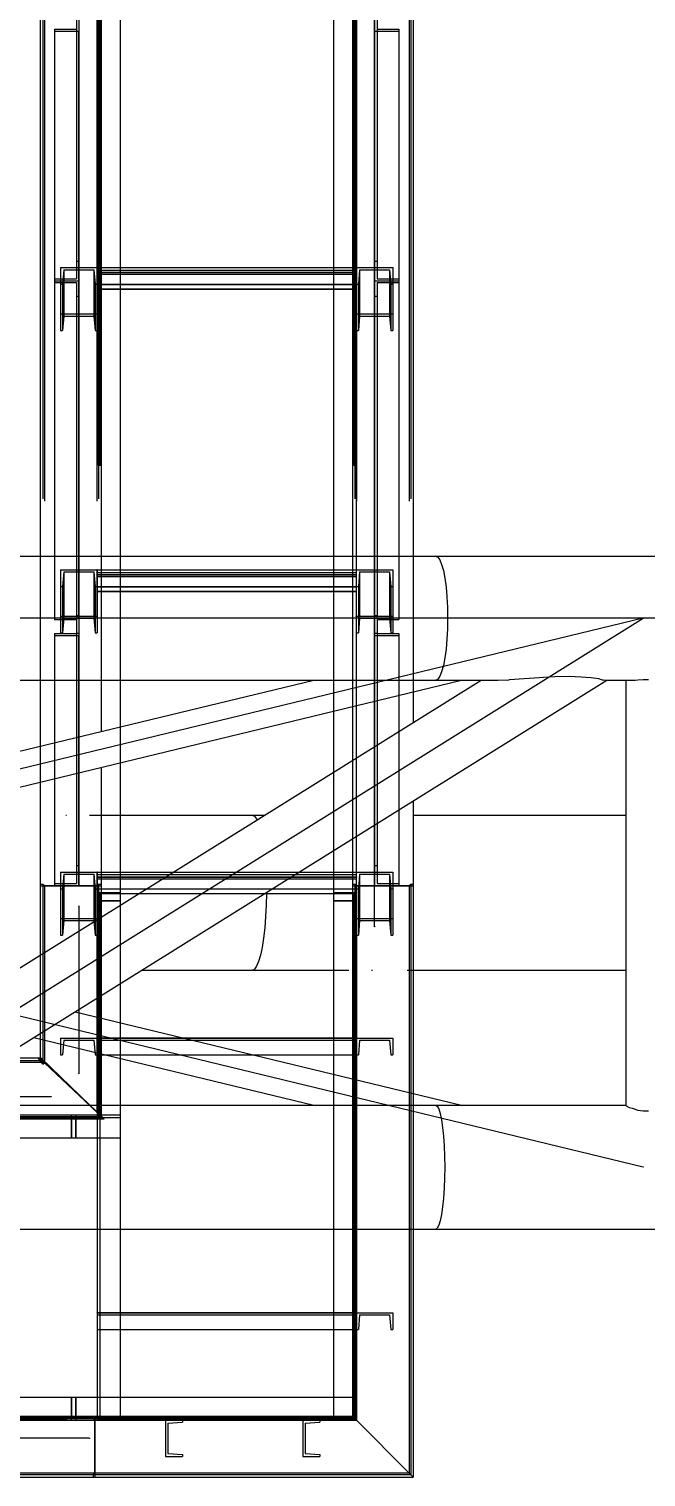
# Model space of a CAD drawing. Header units: millimetres. Extents: x 150209.93 to 150215.05, y 136675.65 to 136679.93.
# Drawn here: x 150214.1541 to 150214.1946, y 136676.4444 to 136676.5394 of the extents above; entities that cross this region are included whole.
import ezdxf

# ---------------------------------------------------------------- set-up
doc = ezdxf.new("R2010")
doc.units = ezdxf.units.MM
doc.header["$LTSCALE"] = 0.25
for name, pattern in [('CENTER', [50.8, 31.75, -6.35, 6.35, -6.35]), ('XKITLINE00', [0]), ('XKITLINE02', [4, 2, -2]), ('XKITLINE03', [6, 3, -1, 1, -1])]:
    doc.linetypes.add(name, pattern=pattern)

# ---------------------------------------------------------------- blocks, each defined once
blk = doc.blocks.new('çatıı')
at = {"color": 116, "linetype": 'XKITLINE02', "true_color": 0x136734}
for p, q in [((26150.38, 5900.27), (26150.38, 4257.56)), ((26151.23, 5900.09), (26151.23, 4257.75)), ((26234.53, 5900.09), (26234.53, 4257.75)), ((26235.38, 5900.27), (26235.38, 4257.56)), ((26132.53, 5889.26), (26132.53, 4263.02)), ((26133.06, 5888.53), (26133.07, 4262.57)), ((26150.3, 5888.53), (26150.3, 4262.57)), ((26150.83, 5889.26), (26150.83, 4263.02)), ((26151.68, 5889.26), (26151.68, 4301.37)), ((26234.91, 5889.26), (26234.91, 4263.02)), ((26235.44, 5888.53), (26235.45, 4262.57)), ((26252.68, 5888.53), (26252.68, 4262.57)), ((26253.21, 5889.26), (26253.21, 4263.02)), ((26254.06, 5889.26), (26254.06, 4290.38)), ((26157.88, 5857.04), (26157.88, 4260.27)), ((26227.88, 5840.34), (26227.88, 4260.16)), ((26143.58, 4549.23), (26143.58, 4461.46)), ((26144.38, 4549.23), (26144.38, 4460.81)), ((26241.36, 4549.23), (26241.36, 4542.71)), ((26241.36, 4549.23), (26241.36, 4460.81)), ((26242.16, 4549.23), (26242.16, 4543.36)), ((26242.16, 4549.23), (26242.16, 4461.46)), ((26136.38, 4543.36), (26136.38, 4460.81)), ((26136.38, 4543.36), (26143.58, 4543.36)), ((26242.16, 4543.36), (26249.36, 4543.36)), ((26249.36, 4543.36), (26249.36, 4542.71)), ((26249.36, 4543.36), (26249.36, 4460.81)), ((26136.38, 4542.71), (26144.38, 4542.71)), ((26241.36, 4542.71), (26249.36, 4542.71)), ((26143.58, 4467.32), (26144.38, 4467.32)), ((26143.58, 4467.32), (26143.58, 4461.46)), ((26144.38, 4467.32), (26144.38, 4460.81)), ((26241.36, 4467.32), (26242.16, 4467.32)), ((26138.38, 4465.16), (26138.38, 4449.97)), ((26138.38, 4465.16), (26138.38, 4459.71)), ((26138.38, 4465.16), (26150.38, 4465.16)), ((26139.44, 4464.47), (26139.06, 4459.71)), ((26139.44, 4464.47), (26139.44, 4449.27)), ((26139.44, 4464.47), (26149.32, 4464.47)), ((26149.32, 4464.47), (26149.32, 4449.27)), ((26149.32, 4464.47), (26149.7, 4459.71)), ((26150.38, 4465.16), (26157.88, 4465.16)), ((26150.38, 4465.16), (26150.38, 4458.08)), ((26150.38, 4465.16), (26150.38, 4449.97)), ((26150.38, 4465.16), (26150.38, 4459.71)), ((26150.38, 4464.32), (26235.36, 4464.32)), ((26150.38, 4463.53), (26157.88, 4463.53)), ((26150.38, 4462.98), (26235.36, 4462.98)), ((26227.88, 4465.16), (26235.36, 4465.16)), ((26227.88, 4463.53), (26235.36, 4463.53)), ((26235.36, 4465.16), (26235.36, 4458.08)), ((26235.36, 4465.16), (26235.36, 4459.71)), ((26235.36, 4465.16), (26247.36, 4465.16)), ((26235.36, 4465.16), (26235.36, 4444.52)), ((26236.42, 4464.47), (26236.04, 4459.71)), ((26236.42, 4464.47), (26246.3, 4464.47)), ((26236.42, 4464.47), (26236.42, 4449.27)), ((26246.3, 4464.47), (26246.68, 4459.71)), ((26246.3, 4464.47), (26246.3, 4449.27)), ((26247.36, 4465.16), (26247.36, 4459.71)), ((26247.36, 4465.16), (26247.36, 4444.52)), ((26136.38, 4461.46), (26143.58, 4461.46)), ((26136.38, 4461.46), (26136.38, 4460.81)), ((26136.38, 4460.81), (26144.38, 4460.81)), ((26136.38, 4460.81), (26136.38, 4349.82)), ((26136.38, 4460.81), (26144.38, 4460.81)), ((26136.38, 4460.31), (26143.58, 4460.31)), ((26138.38, 4459.71), (26138.38, 4444.52)), ((26138.38, 4459.71), (26139.06, 4459.71)), ((26139.06, 4459.71), (26139.06, 4444.52)), ((26143.58, 4460.31), (26143.58, 4345.31)), ((26144.38, 4460.81), (26144.38, 4345.31)), ((26149.7, 4459.71), (26149.7, 4444.52)), ((26149.7, 4459.71), (26150.38, 4459.71)), ((26150.38, 4459.71), (26235.36, 4459.71)), ((26150.38, 4459.71), (26150.38, 4444.52)), ((26150.38, 4459.62), (26235.36, 4459.62)), ((26150.38, 4458.17), (26235.36, 4458.17)), ((26150.38, 4458.08), (26157.88, 4458.08)), ((26227.88, 4458.08), (26235.36, 4458.08)), ((26235.36, 4459.71), (26236.04, 4459.71)), ((26236.04, 4459.71), (26236.04, 4444.52)), ((26241.36, 4460.81), (26241.36, 4455.8)), ((26241.36, 4460.81), (26249.36, 4460.81)), ((26241.36, 4460.81), (26241.36, 4345.32)), ((26241.36, 4460.81), (26249.36, 4460.81)), ((26242.16, 4461.46), (26249.36, 4461.46)), ((26242.16, 4460.31), (26242.16, 4455.8)), ((26242.16, 4460.31), (26249.36, 4460.31)), ((26242.16, 4460.31), (26242.16, 4345.32)), ((26246.68, 4459.71), (26247.36, 4459.71)), ((26246.68, 4459.71), (26246.68, 4444.52)), ((26249.36, 4460.81), (26249.36, 4460.31)), ((26249.36, 4460.81), (26249.36, 4349.82)), ((26143.58, 4455.8), (26144.38, 4455.8)), ((26241.36, 4455.8), (26242.16, 4455.8)), ((26138.38, 4449.97), (26138.38, 4444.52)), ((26138.38, 4449.97), (26150.38, 4449.97)), ((26139.44, 4449.27), (26139.06, 4444.52)), ((26139.44, 4449.27), (26149.32, 4449.27)), ((26149.32, 4449.27), (26149.7, 4444.52)), ((26150.38, 4449.97), (26150.38, 4444.52)), ((26235.36, 4449.97), (26247.36, 4449.97)), ((26236.42, 4449.27), (26236.04, 4444.52)), ((26236.42, 4449.27), (26246.3, 4449.27)), ((26246.3, 4449.27), (26246.68, 4444.52)), ((26138.38, 4444.52), (26139.06, 4444.52)), ((26149.7, 4444.52), (26150.38, 4444.52)), ((26235.36, 4444.52), (26236.04, 4444.52)), ((26246.68, 4444.52), (26247.36, 4444.52)), ((26131.68, 4370.57), (26131.68, 4329.97)), ((26151.68, 4370.57), (26151.68, 4329.97)), ((26157.88, 4370.57), (26157.88, 4329.97)), ((26227.88, 4370.57), (26227.88, 4319.82)), ((26234.06, 4370.57), (26234.06, 4321.32)), ((26254.06, 4370.57), (26254.06, 4326.16)), ((26138.38, 4366.08), (26138.38, 4350.89)), ((26138.38, 4366.08), (26138.38, 4360.63)), ((26138.38, 4366.08), (26150.38, 4366.08)), ((26139.44, 4365.39), (26139.06, 4360.63)), ((26139.44, 4365.39), (26139.44, 4350.2)), ((26139.44, 4365.39), (26149.32, 4365.39)), ((26149.32, 4365.39), (26149.32, 4350.2)), ((26149.32, 4365.39), (26149.7, 4360.63)), ((26150.38, 4366.08), (26150.38, 4350.89)), ((26150.38, 4366.08), (26150.38, 4360.63)), ((26150.38, 4366.08), (26235.36, 4366.08)), ((26150.38, 4366.08), (26150.38, 4359.01)), ((26150.38, 4365.24), (26235.36, 4365.24)), ((26150.38, 4364.45), (26235.36, 4364.45)), ((26150.38, 4363.91), (26235.36, 4363.91)), ((26235.36, 4366.08), (26235.36, 4360.63)), ((26235.36, 4366.08), (26247.36, 4366.08)), ((26235.36, 4366.08), (26235.36, 4345.44)), ((26235.36, 4366.08), (26235.36, 4359.01)), ((26236.42, 4365.39), (26236.04, 4360.63)), ((26236.42, 4365.39), (26246.3, 4365.39)), ((26236.42, 4365.39), (26236.42, 4350.2)), ((26246.3, 4365.39), (26246.68, 4360.63)), ((26246.3, 4365.39), (26246.3, 4350.2)), ((26247.36, 4366.08), (26247.36, 4360.63)), ((26247.36, 4366.08), (26247.36, 4345.44)), ((26138.38, 4360.63), (26138.38, 4345.44)), ((26138.38, 4360.63), (26139.06, 4360.63)), ((26139.06, 4360.63), (26139.06, 4345.44)), ((26149.7, 4360.63), (26149.7, 4345.44)), ((26149.7, 4360.63), (26150.38, 4360.63)), ((26150.38, 4360.63), (26150.38, 4345.44)), ((26150.38, 4360.63), (26235.36, 4360.63)), ((26150.38, 4360.54), (26235.36, 4360.54)), ((26150.38, 4359.1), (26235.36, 4359.1)), ((26150.38, 4359.01), (26235.36, 4359.01)), ((26235.36, 4360.63), (26236.04, 4360.63)), ((26236.04, 4360.63), (26236.04, 4345.44)), ((26246.68, 4360.63), (26247.36, 4360.63)), ((26246.68, 4360.63), (26246.68, 4345.44)), ((26136.38, 4350.32), (26144.38, 4350.32)), ((26136.38, 4349.82), (26143.58, 4349.82)), ((26138.38, 4350.89), (26138.38, 4345.44)), ((26138.38, 4350.89), (26150.38, 4350.89)), ((26139.44, 4350.2), (26139.06, 4345.44)), ((26139.44, 4350.2), (26149.32, 4350.2)), ((26143.58, 4351.08), (26143.58, 4263.31)), ((26143.58, 4351.08), (26144.38, 4351.08)), ((26144.38, 4351.08), (26144.38, 4262.65)), ((26149.32, 4350.2), (26149.7, 4345.44)), ((26150.38, 4350.89), (26150.38, 4345.44)), ((26235.36, 4350.89), (26247.36, 4350.89)), ((26236.42, 4350.2), (26236.04, 4345.44)), ((26236.42, 4350.2), (26246.3, 4350.2)), ((26241.36, 4351.08), (26241.36, 4344.56)), ((26241.36, 4351.08), (26242.16, 4351.08)), ((26241.36, 4351.08), (26241.36, 4262.65)), ((26241.36, 4350.32), (26249.36, 4350.32)), ((26242.16, 4351.08), (26242.16, 4345.21)), ((26242.16, 4351.08), (26242.16, 4263.31)), ((26242.16, 4349.82), (26249.36, 4349.82)), ((26246.3, 4350.2), (26246.68, 4345.44)), ((26136.38, 4345.21), (26136.38, 4262.65)), ((26136.38, 4345.21), (26136.38, 4263.31)), ((26136.38, 4345.21), (26143.58, 4345.21)), ((26136.38, 4344.56), (26144.38, 4344.56)), ((26138.38, 4345.44), (26139.06, 4345.44)), ((26143.58, 4345.31), (26144.38, 4345.31)), ((26149.7, 4345.44), (26150.38, 4345.44)), ((26235.36, 4345.44), (26236.04, 4345.44)), ((26241.36, 4345.32), (26242.16, 4345.32)), ((26241.36, 4344.56), (26249.36, 4344.56)), ((26242.16, 4345.21), (26249.36, 4345.21)), ((26246.68, 4345.44), (26247.36, 4345.44)), ((26249.36, 4345.21), (26249.36, 4343.33)), ((26249.36, 4345.21), (26249.36, 4262.65)), ((26157.88, 4314.59), (26157.88, 4302.87)), ((26131.68, 4308.25), (26131.68, 4263.02)), ((26234.06, 4303.63), (26234.06, 4263.02)), ((26227.88, 4299.78), (26227.88, 4274.05)), ((26143.58, 4269.17), (26144.38, 4269.17)), ((26143.58, 4269.17), (26143.58, 4263.31)), ((26241.36, 4269.17), (26242.16, 4269.17)), ((26136.38, 4263.31), (26143.58, 4263.31)), ((26138.38, 4267.01), (26138.38, 4246.37)), ((26138.38, 4267.01), (26138.38, 4251.81)), ((26138.38, 4267.01), (26150.38, 4267.01)), ((26139.44, 4266.31), (26139.06, 4261.56)), ((26139.44, 4266.31), (26139.44, 4251.12)), ((26139.44, 4266.31), (26149.32, 4266.31)), ((26149.32, 4266.31), (26149.32, 4251.12)), ((26149.32, 4266.31), (26149.7, 4261.56)), ((26150.38, 4267.01), (26216.58, 4267.01)), ((26150.38, 4267.01), (26150.38, 4259.93)), ((26150.38, 4267.01), (26150.38, 4251.81)), ((26150.38, 4267.01), (26150.38, 4261.56)), ((26150.38, 4266.17), (26235.36, 4266.17)), ((26150.38, 4265.38), (26157.88, 4265.38)), ((26150.38, 4264.83), (26235.36, 4264.83)), ((26172.73, 4265.38), (26213.97, 4265.38)), ((26227.88, 4267.01), (26235.36, 4267.01)), ((26227.88, 4265.38), (26235.36, 4265.38)), ((26235.36, 4267.01), (26235.36, 4259.93)), ((26235.36, 4267.01), (26235.36, 4261.56)), ((26235.36, 4267.01), (26247.36, 4267.01)), ((26236.42, 4266.31), (26236.04, 4261.56)), ((26236.42, 4266.31), (26246.3, 4266.31)), ((26236.42, 4266.31), (26236.42, 4251.12)), ((26242.16, 4263.31), (26249.36, 4263.31)), ((26246.3, 4266.31), (26246.68, 4261.56)), ((26246.3, 4266.31), (26246.3, 4251.12)), ((26247.36, 4267.01), (26247.36, 4261.56)), ((26131.68, 4263.02), (26132.53, 4263.02)), ((26131.68, 4263.02), (26132.53, 4263.02)), ((26131.68, 4263.02), (26131.68, 4262.51)), ((26132.53, 4263.02), (26133.07, 4262.57)), ((26132.53, 4263.02), (26133.07, 4262.57)), ((26132.53, 4263.02), (26132.53, 4204.07)), ((26133.07, 4262.57), (26150.3, 4262.57)), ((26133.07, 4262.57), (26150.3, 4262.57)), ((26133.07, 4262.57), (26133.07, 4204.52)), ((26136.38, 4262.65), (26144.38, 4262.65)), ((26138.38, 4261.56), (26139.06, 4261.56)), ((26139.06, 4261.56), (26139.06, 4246.37)), ((26149.7, 4261.56), (26149.7, 4246.37)), ((26149.7, 4261.56), (26150.38, 4261.56)), ((26150.3, 4262.57), (26150.83, 4263.02)), ((26150.3, 4262.57), (26150.83, 4263.02)), ((26150.3, 4262.57), (26150.3, 4188.28)), ((26150.38, 4261.56), (26235.36, 4261.56)), ((26150.38, 4261.56), (26150.38, 4246.37)), ((26150.38, 4261.47), (26235.36, 4261.47)), ((26150.38, 4260.27), (26157.88, 4260.27)), ((26150.38, 4260.27), (26157.88, 4260.27)), ((26150.38, 4260.27), (26150.38, 4149.97)), ((26150.38, 4260.02), (26235.36, 4260.02)), ((26150.38, 4259.93), (26157.88, 4259.93)), ((26150.83, 4263.02), (26151.68, 4263.02)), ((26150.83, 4263.02), (26151.68, 4263.02)), ((26150.83, 4263.02), (26150.83, 4186.83)), ((26151.23, 4260.27), (26157.88, 4260.27)), ((26151.23, 4260.27), (26157.88, 4260.27)), ((26151.23, 4260.27), (26151.23, 4087.37)), ((26151.23, 4260.09), (26157.88, 4260.16)), ((26151.68, 4263.02), (26151.68, 4262.51)), ((26157.88, 4260.27), (26157.88, 4257.56)), ((26164, 4259.93), (26205.24, 4259.93)), ((26227.86, 4259.93), (26235.36, 4259.93)), ((26227.88, 4260.27), (26235.38, 4260.27)), ((26227.88, 4260.27), (26227.88, 4257.56)), ((26227.88, 4260.16), (26234.53, 4260.09)), ((26234.06, 4263.02), (26234.91, 4263.02)), ((26234.06, 4263.02), (26234.91, 4263.02)), ((26234.06, 4263.02), (26234.06, 4262.51)), ((26234.06, 4260.27), (26235.36, 4260.27)), ((26234.51, 4260.27), (26234.51, 4087.37)), ((26234.91, 4263.02), (26235.45, 4262.57)), ((26234.91, 4263.02), (26235.45, 4262.57)), ((26234.91, 4263.02), (26234.91, 4087.82)), ((26235.36, 4262.67), (26235.36, 4251.81)), ((26235.36, 4261.56), (26236.04, 4261.56)), ((26235.36, 4261.56), (26235.36, 4246.37)), ((26235.36, 4260.27), (26235.36, 4087.37)), ((26235.45, 4262.57), (26252.68, 4262.57)), ((26235.45, 4262.57), (26252.68, 4262.57)), ((26235.45, 4262.57), (26235.45, 4087.29)), ((26236.04, 4261.56), (26236.04, 4246.37)), ((26241.36, 4262.65), (26249.36, 4262.65)), ((26246.68, 4261.56), (26247.36, 4261.56)), ((26246.68, 4261.56), (26246.68, 4246.37)), ((26247.36, 4262.57), (26247.36, 4251.81)), ((26247.36, 4261.56), (26247.36, 4246.37)), ((26252.68, 4262.57), (26253.21, 4263.02)), ((26252.68, 4262.57), (26253.21, 4263.02)), ((26252.68, 4262.57), (26252.68, 4070.06)), ((26253.21, 4263.02), (26254.06, 4263.02)), ((26253.21, 4263.02), (26254.06, 4263.02)), ((26253.21, 4263.02), (26253.21, 4069.52)), ((26254.06, 4263.02), (26254.06, 4262.51)), ((26150.38, 4257.56), (26157.88, 4257.56)), ((26151.23, 4257.75), (26157.88, 4257.68)), ((26157.88, 4257.68), (26157.88, 4257.56)), ((26157.88, 4256.11), (26157.88, 4230.39)), ((26227.88, 4257.68), (26234.53, 4257.75)), ((26227.88, 4257.56), (26235.38, 4257.56)), ((26138.38, 4251.81), (26138.38, 4246.37)), ((26138.38, 4251.81), (26150.38, 4251.81)), ((26139.44, 4251.12), (26139.06, 4246.37)), ((26139.44, 4251.12), (26149.32, 4251.12)), ((26149.32, 4251.12), (26149.7, 4246.37)), ((26150.38, 4251.81), (26150.38, 4246.37)), ((26151.68, 4252.25), (26151.68, 4226.53)), ((26235.36, 4251.81), (26235.36, 4246.37)), ((26235.36, 4251.81), (26247.36, 4251.81)), ((26236.42, 4251.12), (26236.04, 4246.37)), ((26236.42, 4251.12), (26246.3, 4251.12)), ((26246.3, 4251.12), (26246.68, 4246.37)), ((26247.36, 4251.81), (26247.36, 4246.37)), ((26138.38, 4246.37), (26139.06, 4246.37)), ((26149.7, 4246.37), (26150.38, 4246.37)), ((26235.36, 4246.37), (26236.04, 4246.37)), ((26246.68, 4246.37), (26247.36, 4246.37)), ((26131.68, 4239.77), (26131.68, 4204.87)), ((26131.68, 4239.77), (26131.68, 4212.3)), ((26151.68, 4219.18), (26151.68, 4207.46)), ((26157.88, 4217.68), (26157.88, 4205.96)), ((26138.38, 4212.55), (26138.38, 4207.05)), ((26138.38, 4212.55), (26150.38, 4212.55)), ((26138.38, 4212.55), (26138.38, 4212.55)), ((26138.38, 4212.55), (26138.38, 4207.05)), ((26138.38, 4212.55), (26150.38, 4212.55)), ((26139.44, 4211.85), (26139.06, 4207.05)), ((26139.44, 4211.85), (26139.06, 4207.05)), ((26139.44, 4211.85), (26149.32, 4211.85)), ((26139.44, 4211.85), (26139.44, 4211.85)), ((26139.44, 4211.85), (26149.32, 4211.85)), ((26149.32, 4211.85), (26149.7, 4207.05)), ((26149.32, 4211.85), (26149.32, 4211.85)), ((26149.32, 4211.85), (26149.7, 4207.05)), ((26150.38, 4212.55), (26150.38, 4207.05)), ((26150.38, 4212.55), (26150.38, 4212.55)), ((26150.38, 4212.55), (26150.38, 4207.05)), ((26150.38, 4212.55), (26150.38, 4207.05)), ((26150.38, 4212.55), (26179.04, 4212.55)), ((26150.38, 4211.85), (26235.36, 4211.85)), ((26227.86, 4212.55), (26235.36, 4212.55)), ((26235.36, 4212.55), (26235.36, 4207.05)), ((26235.36, 4212.55), (26247.36, 4212.55)), ((26235.36, 4212.55), (26235.36, 4207.05)), ((26235.36, 4212.55), (26247.36, 4212.55)), ((26236.42, 4211.85), (26236.04, 4207.05)), ((26236.42, 4211.85), (26246.3, 4211.85)), ((26236.42, 4211.85), (26246.3, 4211.85)), ((26246.3, 4211.85), (26246.68, 4207.05)), ((26247.36, 4212.55), (26247.36, 4207.05)), ((26138.38, 4207.05), (26139.06, 4207.05)), ((26138.38, 4207.05), (26138.38, 4207.05)), ((26138.38, 4207.05), (26139.06, 4207.05)), ((26139.06, 4207.05), (26139.06, 4207.05)), ((26149.7, 4207.05), (26150.38, 4207.05)), ((26149.7, 4207.05), (26149.7, 4207.05)), ((26149.7, 4207.05), (26150.38, 4207.05)), ((26150.38, 4207.05), (26150.38, 4207.05)), ((26150.38, 4207.05), (26201.76, 4207.05)), ((26151.68, 4209.3), (26151.68, 4207.46)), ((26227.86, 4207.05), (26235.36, 4207.05)), ((26235.36, 4207.05), (26236.04, 4207.05)), ((26235.36, 4207.05), (26236.04, 4207.05)), ((26246.68, 4207.05), (26247.36, 4207.05)), ((26246.68, 4207.05), (26247.36, 4207.05)), ((24787.73, 4205.22), (26131.71, 4205.22)), ((24788.53, 4204.69), (26133.25, 4204.69)), ((26130.82, 4206.07), (26131.71, 4205.22)), ((26131.68, 4206.07), (26131.68, 4205.94)), ((26131.68, 4205.94), (26151.68, 4187.1)), ((26131.68, 4204.87), (26132.53, 4204.07)), ((26131.71, 4205.22), (26133.25, 4204.69)), ((26132.53, 4204.07), (26133.07, 4204.52)), ((26133.07, 4204.52), (26150.3, 4188.28)), ((26133.25, 4204.69), (26151.14, 4187.46)), ((26227.86, 4200.73), (26227.86, 4149.97)), ((26234.06, 4199.23), (26234.06, 4194.95)), ((26234.06, 4199.23), (26234.06, 4149.97)), ((26254.06, 4194.39), (26254.06, 4190.27)), ((24776.17, 4187.37), (26143.36, 4187.37)), ((24788.53, 4187.46), (26151.14, 4187.46)), ((24788.63, 4187.37), (26143.36, 4187.37)), ((26141.86, 4187.37), (26141.86, 4179.87)), ((26141.86, 4187.37), (26141.86, 4179.87)), ((26141.86, 4187.37), (26157.88, 4187.37)), ((26143.36, 4187.37), (26143.36, 4179.87)), ((26143.36, 4187.37), (26143.36, 4179.87)), ((26148.03, 4190.57), (26152.7, 4186.07)), ((26150.3, 4188.28), (26150.83, 4186.83)), ((26151.14, 4187.46), (26150.7, 4186.92)), ((26151.68, 4190.57), (26151.68, 4186.03)), ((26157.88, 4190.57), (26157.88, 4149.97)), ((26157.88, 4187.37), (26157.88, 4179.87)), ((26157.88, 4187.37), (26157.88, 4179.87)), ((26254.06, 4190.57), (26254.06, 4149.97)), ((24776.38, 4186.52), (26143.26, 4186.52)), ((24787.73, 4186.92), (26150.7, 4186.92)), ((24787.73, 4186.07), (26152.7, 4186.07)), ((26141.96, 4186.52), (26141.92, 4179.87)), ((26141.96, 4186.52), (26141.92, 4179.87)), ((26141.96, 4186.52), (26157.88, 4186.52)), ((26143.26, 4186.52), (26143.3, 4179.87)), ((26143.26, 4186.52), (26143.3, 4179.87)), ((26150.7, 4186.92), (26151.58, 4186.07)), ((26150.83, 4186.83), (26151.68, 4186.03)), ((26151.68, 4187.1), (26151.68, 4186.03)), ((26157.88, 4186.52), (26157.88, 4179.87)), ((26157.88, 4186.52), (26157.88, 4179.87)), ((24776.17, 4179.87), (26143.36, 4179.87)), ((24817.5, 4179.87), (26143.36, 4179.87)), ((26141.86, 4179.87), (26141.92, 4179.87)), ((26141.86, 4179.87), (26157.88, 4179.87)), ((26143.3, 4179.87), (26143.36, 4179.87)), ((26150.38, 4122.55), (26150.38, 4117.05)), ((26150.38, 4122.55), (26157.88, 4122.55)), ((26150.38, 4121.85), (26235.36, 4121.85)), ((26227.86, 4122.55), (26235.36, 4122.55)), ((26235.36, 4122.55), (26235.36, 4117.05)), ((26235.36, 4122.55), (26247.36, 4122.55)), ((26235.36, 4122.55), (26247.36, 4122.55)), ((26235.36, 4122.55), (26235.36, 4117.05)), ((26236.42, 4121.85), (26236.04, 4117.05)), ((26236.42, 4121.85), (26246.3, 4121.85)), ((26236.42, 4121.85), (26246.3, 4121.85)), ((26246.3, 4121.85), (26246.68, 4117.05)), ((26247.36, 4122.55), (26247.36, 4117.05)), ((26150.38, 4117.05), (26157.88, 4117.05)), ((26227.86, 4117.05), (26235.36, 4117.05)), ((26235.36, 4117.05), (26236.04, 4117.05)), ((26235.36, 4117.05), (26236.04, 4117.05)), ((26246.68, 4117.05), (26247.36, 4117.05)), ((26246.68, 4117.05), (26247.36, 4117.05)), ((26141.86, 4094.87), (26141.93, 4094.87)), ((26141.86, 4094.87), (26141.86, 4087.37)), ((26141.86, 4094.87), (26235.36, 4094.87)), ((26141.86, 4094.87), (26141.86, 4087.37)), ((26141.93, 4094.87), (26141.96, 4088.22)), ((26141.93, 4094.87), (26141.96, 4088.22)), ((26143.3, 4094.87), (26143.26, 4088.22)), ((26143.3, 4094.87), (26143.26, 4088.22)), ((26143.3, 4094.87), (26143.36, 4094.87)), ((26235.36, 4094.87), (26235.36, 4087.37)), ((26235.36, 4094.87), (26235.36, 4087.37)), ((24776.38, 4088.22), (26143.26, 4088.22)), ((24787.73, 4087.82), (26149.07, 4087.82)), ((26141.96, 4088.22), (26235.36, 4088.22)), ((26143.36, 4088.67), (26143.36, 4087.37)), ((26143.36, 4088.67), (26143.36, 4087.37)), ((26149.07, 4088.67), (26149.07, 4087.82)), ((26149.07, 4088.67), (26149.63, 4088.67)), ((26149.07, 4088.67), (26149.07, 4087.82)), ((26149.07, 4087.82), (26149.57, 4087.29)), ((26149.07, 4087.82), (26234.91, 4087.82)), ((26149.07, 4087.82), (26149.57, 4087.29)), ((26150.38, 4088.67), (26150.38, 4087.37)), ((26157.88, 4088.67), (26157.88, 4087.37)), ((26227.86, 4088.67), (26227.86, 4087.37)), ((26234.06, 4088.67), (26235.45, 4087.29)), ((26234.06, 4088.67), (26235.45, 4087.29)), ((26235.36, 4088.22), (26235.36, 4088.22)), ((24776.17, 4087.37), (26143.36, 4087.37)), ((24788.53, 4087.29), (26149.57, 4087.29)), ((26141.86, 4087.37), (26235.36, 4087.37)), ((26149.57, 4087.29), (26149.57, 4070.06)), ((26149.57, 4087.29), (26235.45, 4087.29)), ((26149.57, 4087.29), (26149.57, 4070.06)), ((26150.38, 4087.37), (26157.88, 4087.37)), ((26150.38, 4087.37), (26157.88, 4087.37)), ((26151.23, 4087.37), (26157.88, 4087.37)), ((26172.85, 4087.37), (26178.35, 4087.37)), ((26172.85, 4087.37), (26172.85, 4075.37)), ((26172.85, 4087.37), (26172.85, 4075.37)), ((26173.55, 4086.31), (26178.35, 4086.69)), ((26173.55, 4086.31), (26173.55, 4076.44)), ((26173.55, 4086.31), (26173.55, 4076.44)), ((26178.35, 4087.37), (26178.35, 4086.69)), ((26178.35, 4087.37), (26178.35, 4086.69)), ((26217.85, 4087.37), (26223.35, 4087.37)), ((26217.85, 4087.37), (26217.85, 4075.37)), ((26217.85, 4087.37), (26217.85, 4075.37)), ((26218.55, 4086.31), (26223.35, 4086.69)), ((26218.55, 4086.31), (26218.55, 4076.44)), ((26218.55, 4086.31), (26218.55, 4076.44)), ((26223.35, 4087.37), (26223.35, 4086.69)), ((26223.35, 4087.37), (26223.35, 4086.69)), ((26227.86, 4087.37), (26235.36, 4087.37)), ((26235.36, 4087.37), (26235.36, 4087.37)), ((26172.85, 4075.37), (26178.35, 4075.37)), ((26173.55, 4076.44), (26178.35, 4076.05)), ((26178.35, 4076.05), (26178.35, 4075.37)), ((26178.35, 4076.05), (26178.35, 4075.37)), ((26217.85, 4075.37), (26223.35, 4075.37)), ((26218.55, 4076.44), (26223.35, 4076.05)), ((26223.35, 4076.05), (26223.35, 4075.37)), ((26223.35, 4076.05), (26223.35, 4075.37)), ((24787.73, 4069.52), (26149.07, 4069.52)), ((24788.53, 4070.06), (26149.57, 4070.06)), ((26149.57, 4070.06), (26149.07, 4069.52)), ((26149.57, 4070.06), (26149.07, 4069.52)), ((26149.07, 4069.52), (26149.07, 4068.67)), ((26149.07, 4069.52), (26253.21, 4069.52)), ((26149.07, 4069.52), (26149.07, 4068.67)), ((26149.07, 4068.67), (26149.63, 4068.67)), ((26149.57, 4070.06), (26252.68, 4070.06))]:
    blk.add_line(p, q, dxfattribs=at)
at = {"color": 1, "linetype": 'XKITLINE03'}
for p, q in [((26150.38, 5900.27), (26150.38, 4260.27)), ((26235.38, 4260.27), (26235.38, 5900.27)), ((26241.36, 4249.09), (26241.36, 5892.62)), ((26144.38, 4460.81), (26144.38, 4542.71)), ((26241.36, 4542.71), (26241.36, 4460.81)), ((26150.38, 4449.97), (26150.38, 4465.16)), ((26235.36, 4463.53), (26150.38, 4463.53)), ((26235.36, 4465.16), (26235.36, 4449.97)), ((26144.38, 4350.32), (26144.38, 4460.81)), ((26241.36, 4460.81), (26241.36, 4350.32)), ((26150.38, 4350.89), (26150.38, 4366.08)), ((26235.36, 4364.45), (26150.38, 4364.45)), ((26235.36, 4366.08), (26235.36, 4350.89)), ((26144.38, 4262.65), (26144.38, 4344.56)), ((26241.36, 4344.56), (26241.36, 4262.65)), ((26150.38, 4251.81), (26150.38, 4267.01)), ((26235.36, 4265.38), (26150.38, 4265.38)), ((26235.36, 4267.01), (26235.36, 4251.81)), ((26150.38, 4260.27), (26150.38, 4087.37)), ((26235.36, 4087.37), (26235.36, 4260.27)), ((26144.38, 4255.88), (26144.38, 4200.87)), ((26150.38, 4212.55), (26150.38, 4212.55)), ((26235.36, 4212.55), (26150.38, 4212.55)), ((26235.36, 4212.55), (26235.36, 4212.55)), ((26135.28, 4193.37), (24772.12, 4193.37)), ((24776.17, 4187.37), (26140.38, 4187.37)), ((26235.36, 4122.55), (26150.38, 4122.55)), ((26235.36, 4122.55), (26235.36, 4122.55)), ((26140.38, 4087.37), (24776.17, 4087.37)), ((26235.36, 4087.37), (26150.36, 4087.37)), ((26172.85, 4087.37), (26172.85, 4087.37)), ((26217.85, 4087.37), (26217.85, 4087.37)), ((26147.87, 4081.37), (24772.12, 4081.37))]:
    blk.add_line(p, q, dxfattribs=at)
at = {"color": 7, "linetype": 'XKITLINE00'}
for p, q in [((26131.68, 4985.53), (26131.68, 4370.57)), ((26151.68, 4968.64), (26151.68, 4370.57)), ((26157.88, 4963.41), (26157.88, 4370.57)), ((26227.88, 4904.32), (26227.88, 4370.57)), ((26234.06, 4899.1), (26234.06, 4370.57)), ((26254.06, 4882.21), (26254.06, 4370.57)), ((26157.88, 4465.16), (26227.88, 4465.16)), ((26157.88, 4463.53), (26227.88, 4463.53)), ((26157.88, 4458.08), (26227.88, 4458.08)), ((26131.68, 4329.97), (26131.68, 4308.25)), ((26151.68, 4329.97), (26151.68, 4313.09)), ((26157.88, 4329.97), (26157.88, 4314.59)), ((26254.06, 4326.16), (26254.06, 4316.11)), ((26234.06, 4321.32), (26234.06, 4303.63)), ((26227.88, 4319.82), (26227.88, 4299.78)), ((26151.68, 4301.37), (26151.68, 4262.51)), ((26157.88, 4302.87), (26157.88, 4260.27)), ((26131.68, 4296.53), (26131.68, 4262.51)), ((26254.06, 4290.38), (26254.06, 4262.51)), ((26234.06, 4277.91), (26234.06, 4262.51)), ((26227.88, 4274.05), (26227.88, 4260.27)), ((26157.88, 4265.38), (26172.73, 4265.38)), ((26213.97, 4265.38), (26227.88, 4265.38)), ((26216.58, 4267.01), (26227.88, 4267.01)), ((26131.68, 4262.51), (26151.68, 4262.51)), ((26131.68, 4262.51), (26151.68, 4262.51)), ((26131.68, 4262.51), (26131.68, 4239.77)), ((26151.68, 4262.51), (26151.68, 4252.25)), ((26151.68, 4260.27), (26157.88, 4260.27)), ((26157.88, 4260.27), (26157.88, 4256.11)), ((26157.88, 4259.93), (26164, 4259.93)), ((26205.24, 4259.93), (26227.86, 4259.93)), ((26227.86, 4260.27), (26234.06, 4260.27)), ((26227.86, 4260.27), (26227.86, 4200.73)), ((26234.06, 4262.51), (26254.06, 4262.51)), ((26234.06, 4262.51), (26254.06, 4262.51)), ((26234.06, 4262.51), (26234.06, 4199.23)), ((26254.06, 4262.51), (26254.06, 4194.39)), ((26157.88, 4230.39), (26157.88, 4217.68)), ((26151.68, 4226.53), (26151.68, 4219.18)), ((26131.68, 4212.3), (26131.68, 4206.07)), ((26179.04, 4212.55), (26227.86, 4212.55)), ((26151.68, 4207.46), (26151.68, 4190.57)), ((26201.76, 4207.05), (26227.86, 4207.05)), ((26118.9, 4206.07), (26131.94, 4206.07)), ((26131.94, 4206.07), (26148.03, 4190.57)), ((26157.88, 4205.96), (26157.88, 4190.57)), ((26150.38, 4149.97), (26150.38, 4088.67)), ((26157.88, 4149.97), (26157.88, 4088.67)), ((26227.86, 4149.97), (26227.86, 4088.67)), ((26234.06, 4149.97), (26234.06, 4088.67)), ((26254.06, 4149.97), (26254.06, 4068.67)), ((26157.88, 4122.55), (26227.86, 4122.55)), ((26157.88, 4117.05), (26227.86, 4117.05)), ((26015.87, 4094.87), (26143.36, 4094.87)), ((26143.36, 4094.87), (26143.36, 4088.67)), ((26143.36, 4094.87), (26234.06, 4094.87)), ((26143.36, 4094.87), (26143.36, 4088.67)), ((26013.68, 4088.67), (26149.63, 4088.67)), ((26149.63, 4088.67), (26149.63, 4068.67)), ((26149.63, 4088.67), (26234.06, 4088.67)), ((26149.63, 4088.67), (26149.63, 4068.67)), ((26234.06, 4088.67), (26254.06, 4068.67)), ((26234.06, 4088.67), (26254.06, 4068.67)), ((25185.79, 4068.67), (26149.63, 4068.67)), ((26149.63, 4068.67), (26254.06, 4068.67))]:
    blk.add_line(p, q, dxfattribs=at)
at = {"color": 8, "linetype": 'XKITLINE00'}
for p, q in [((25216.54, 4370.57), (26261.35, 4370.57)), ((26261.35, 4370.57), (26262.04, 4370.27)), ((26261.35, 4370.57), (26860.12, 4370.57)), ((26261.35, 4370.57), (26262.04, 4370.27)), ((26262.04, 4370.27), (26262.7, 4369.35)), ((26262.04, 4370.27), (26262.71, 4369.35)), ((26262.7, 4369.35), (26263.33, 4367.86)), ((26262.71, 4369.35), (26263.33, 4367.86)), ((26263.33, 4367.86), (26263.9, 4365.83)), ((26263.9, 4365.83), (26264.38, 4363.32)), ((26264.38, 4363.32), (26264.78, 4360.42)), ((26264.78, 4360.42), (26265.07, 4357.22)), ((26265.07, 4357.22), (26265.25, 4353.8)), ((26265.25, 4353.8), (26265.31, 4350.27)), ((26265.31, 4350.27), (26265.25, 4346.75)), ((26265.25, 4346.75), (26265.07, 4343.33)), ((26264.78, 4340.12), (26264.38, 4337.23)), ((26265.07, 4343.33), (26264.78, 4340.12)), ((26263.9, 4334.72), (26263.33, 4332.69)), ((26264.38, 4337.23), (26263.9, 4334.72)), ((26044.98, 4329.97), (26261.35, 4329.97)), ((26046.58, 4287.64), (26221.42, 4329.97)), ((26046.58, 4275.92), (26269.82, 4329.97)), ((26052.76, 4190.55), (26276.29, 4329.97)), ((26093.47, 4190.22), (26317.54, 4329.97)), ((26261.35, 4329.97), (26262.04, 4330.28)), ((26261.35, 4329.97), (26262.04, 4330.28)), ((26261.35, 4329.97), (26281.85, 4329.97)), ((26262.7, 4331.2), (26262.04, 4330.28)), ((26262.71, 4331.2), (26262.04, 4330.28)), ((26263.33, 4332.69), (26262.7, 4331.2)), ((26263.33, 4332.69), (26262.71, 4331.2)), ((26279.22, 4329.97), (26279.94, 4329.89)), ((26279.94, 4329.89), (26281.84, 4329.97)), ((26280.18, 4329.97), (26280.66, 4329.92)), ((26281.84, 4329.97), (26285.43, 4330.07)), ((26285.43, 4330.07), (26285.57, 4330.09)), ((26285.57, 4330.09), (26290.35, 4330.51)), ((26290.35, 4330.51), (26295.33, 4330.82)), ((26295.33, 4330.82), (26296.76, 4330.87)), ((26296.76, 4330.87), (26300.46, 4331.13)), ((26300.46, 4331.13), (26305.17, 4331.23)), ((26305.17, 4331.23), (26309.14, 4331.07)), ((26309.14, 4331.07), (26310.58, 4330.87)), ((26310.58, 4330.87), (26312.36, 4330.76)), ((26312.36, 4330.76), (26314.81, 4330.42)), ((26314.81, 4330.42), (26315.94, 4330.07)), ((26315.94, 4330.07), (26316.36, 4330.05)), ((26316.36, 4330.05), (26317.34, 4329.94)), ((26317.03, 4329.97), (26326.83, 4329.97)), ((26317.31, 4329.89), (26317.5, 4329.97)), ((26317.34, 4329.94), (26317.31, 4329.89)), ((26323.76, 4329.97), (26323.76, 4190.51)), ((26324.7, 4329.97), (26324.85, 4329.95)), ((26324.85, 4329.95), (26325.82, 4329.88)), ((26325.17, 4329.97), (26325.99, 4329.9)), ((26325.82, 4329.88), (26326.11, 4329.92)), ((26326.11, 4329.92), (26327.7, 4330.04)), ((26327.7, 4330.04), (26329.46, 4330.11)), ((26329.46, 4330.11), (26331.22, 4330.12)), ((26140.1, 4285.67), (26140.38, 4285.67)), ((26147.88, 4285.67), (26201.2, 4285.67)), ((26201.2, 4285.67), (26201.93, 4285.36)), ((26201.2, 4285.67), (26205.27, 4285.67)), ((26201.2, 4285.67), (26201.93, 4285.36)), ((26201.93, 4285.36), (26202.64, 4284.43)), ((26201.93, 4285.36), (26202.64, 4284.43)), ((26202.64, 4284.43), (26202.78, 4284.12)), ((26202.64, 4284.43), (26202.78, 4284.12)), ((26254.36, 4285.67), (26323.76, 4285.67)), ((26205.86, 4259.93), (26205.81, 4256.3)), ((26205.81, 4256.3), (26205.64, 4252.43)), ((26205.64, 4252.43), (26205.35, 4248.74)), ((26204.97, 4245.34), (26204.5, 4242.31)), ((26205.35, 4248.74), (26204.97, 4245.34)), ((26203.94, 4239.73), (26203.31, 4237.64)), ((26203.94, 4239.73), (26203.32, 4237.64)), ((26204.5, 4242.31), (26203.94, 4239.73)), ((26165.07, 4234.87), (26201.2, 4234.87)), ((26201.2, 4234.87), (26201.93, 4235.19)), ((26201.2, 4234.87), (26201.93, 4235.19)), ((26201.2, 4234.87), (26232.86, 4234.87)), ((26202.64, 4236.12), (26201.93, 4235.19)), ((26202.64, 4236.12), (26201.93, 4235.19)), ((26203.31, 4237.64), (26202.64, 4236.12)), ((26203.32, 4237.64), (26202.64, 4236.12)), ((26240.36, 4234.87), (26240.65, 4234.87)), ((26252.08, 4234.87), (26323.76, 4234.87)), ((26143.2, 4221.23), (26269.82, 4190.57)), ((26129.67, 4212.79), (26221.42, 4190.57)), ((26094.05, 4190.57), (26261.35, 4190.57)), ((26261.35, 4190.57), (26261.87, 4190.27)), ((26261.35, 4190.57), (26323.76, 4190.57)), ((26261.35, 4190.57), (26261.87, 4190.27)), ((26261.87, 4190.27), (26262.37, 4189.35)), ((26261.87, 4190.27), (26262.37, 4189.35)), ((26262.37, 4189.35), (26262.85, 4187.86)), ((26262.37, 4189.35), (26262.85, 4187.86)), ((26262.85, 4187.86), (26263.28, 4185.83)), ((26323.76, 4190.51), (26323.93, 4190.44)), ((26323.93, 4190.44), (26324.04, 4190.28)), ((26324.04, 4190.28), (26324.85, 4189.87)), ((26324.85, 4189.87), (26325.82, 4189.6)), ((26325.82, 4189.6), (26326.11, 4189.45)), ((26326.11, 4189.45), (26327.7, 4189)), ((26327.7, 4189), (26329.46, 4188.74)), ((26329.46, 4188.74), (26331.22, 4188.71)), ((26263.28, 4185.83), (26263.65, 4183.32)), ((26263.65, 4183.32), (26263.95, 4180.42)), ((26263.95, 4180.42), (26264.17, 4177.22)), ((26264.17, 4177.22), (26264.31, 4173.8)), ((26264.31, 4173.8), (26264.35, 4170.27)), ((26264.35, 4170.27), (26264.31, 4166.75)), ((26264.31, 4166.75), (26264.17, 4163.33)), ((26263.95, 4160.12), (26263.65, 4157.23)), ((26264.17, 4163.33), (26263.95, 4160.12)), ((26263.28, 4154.72), (26262.85, 4152.69)), ((26263.65, 4157.23), (26263.28, 4154.72)), ((25185.51, 4149.97), (26261.35, 4149.97)), ((26261.35, 4149.97), (26261.87, 4150.28)), ((26261.35, 4149.97), (26261.87, 4150.28)), ((26261.35, 4149.97), (27540.37, 4149.97)), ((26262.37, 4151.2), (26261.87, 4150.28)), ((26262.37, 4151.2), (26261.87, 4150.28)), ((26262.85, 4152.69), (26262.37, 4151.2)), ((26262.85, 4152.69), (26262.37, 4151.2))]:
    blk.add_line(p, q, dxfattribs=at)
at = {"color": 8, "linetype": 'CENTER'}
for p, q in [((26261.35, 4350.27), (24815.88, 4350.27)), ((26329.46, 4350.27), (25988.73, 4267.77)), ((26040.88, 4170.27), (26329.46, 4350.27)), ((27725.49, 4350.27), (26261.35, 4350.27)), ((26329.46, 4170.27), (25988.73, 4252.77))]:
    blk.add_line(p, q, dxfattribs=at)
at = {"color": 1, "linetype": 'XKITLINE00'}
for centre in [(26144.38, 4542.71), (26241.36, 4542.71), (26150.38, 4465.16), (26150.38, 4463.53), (26235.36, 4465.16), (26235.36, 4463.53), (26144.38, 4460.81), (26144.38, 4460.81), (26241.36, 4460.81), (26241.36, 4460.81), (26150.38, 4449.97), (26235.36, 4449.97), (26150.38, 4366.08), (26150.38, 4364.45), (26235.36, 4366.08), (26235.36, 4364.45), (26144.38, 4350.32), (26150.38, 4350.89), (26235.36, 4350.89), (26241.36, 4350.32), (26144.38, 4344.56), (26241.36, 4344.56), (26150.38, 4267.01), (26150.38, 4265.38), (26235.36, 4267.01), (26235.36, 4265.38), (26144.38, 4262.65), (26150.38, 4260.27), (26150.38, 4260.27), (26235.36, 4260.27), (26235.38, 4260.27), (26241.36, 4262.65), (26144.38, 4255.88), (26150.38, 4251.81), (26235.36, 4251.81), (26241.36, 4249.09), (26150.38, 4212.55), (26150.38, 4212.55), (26235.36, 4212.55), (26235.36, 4212.55), (26144.38, 4200.87), (26135.28, 4193.37), (26140.38, 4187.37), (26150.38, 4122.55), (26235.36, 4122.55), (26235.36, 4122.55), (26140.38, 4087.37), (26150.36, 4087.37), (26150.38, 4087.37), (26172.85, 4087.37), (26217.85, 4087.37), (26235.36, 4087.37), (26235.36, 4087.37), (26147.87, 4081.37)]:
    blk.add_circle(centre, 0.05, dxfattribs=at)
at = {"color": 8, "linetype": 'XKITLINE00'}
for centre in [(26261.35, 4350.27), (26261.35, 4350.27), (26329.46, 4350.27), (26329.46, 4350.27), (26329.46, 4170.27)]:
    blk.add_circle(centre, 0.05, dxfattribs=at)

msp = doc.modelspace()

# ---------------------------------------------------------------- block references
at = {"xscale": 0.0002000170049888334, "yscale": 0.0002000170049888334, "zscale": 0.0002000170049888334}
msp.add_blockref('çatıı', (150208.928067, 136675.630592), dxfattribs=at)

doc.saveas('drawing.dxf')
